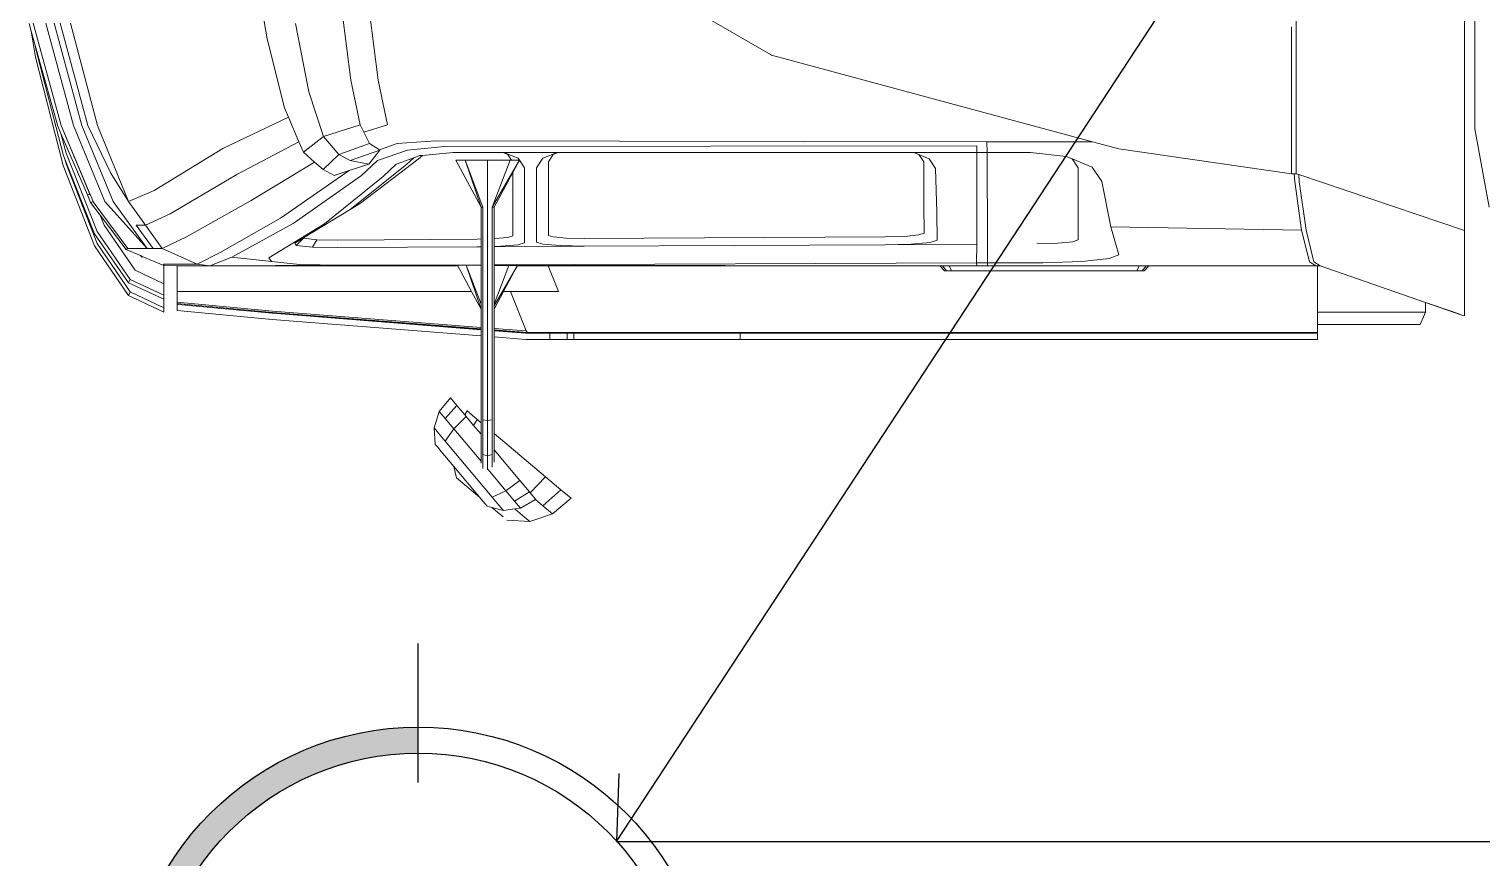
# Model space of a CAD drawing. Extents: x -28 to 131, y -33 to 63.
# Drawn here: x -6.558 to -4.328, y 25.375 to 26.647 of the extents above; entities that cross this region are included whole.
import ezdxf

# ---------------------------------------------------------------- set-up
doc = ezdxf.new("R2010")
doc.units = 0
doc.header["$LTSCALE"] = 10
doc.linetypes.add('CENTER', pattern=[2, 1.25, -0.25, 0.25, -0.25])
doc.linetypes.add('HIDDEN', pattern=[0.375, 0.25, -0.125])
for name, color, linetype in [('arq-carros', 8, 'Continuous'), ('arq-ejes-circulo', 1, 'Continuous'), ('arq-hatch', 252, 'Continuous'), ('arq-pared baja', 240, 'Continuous')]:
    doc.layers.add(name, color=color, linetype=linetype)

# ---------------------------------------------------------------- blocks, each defined once
blk = doc.blocks.new('Camion')
at = {"lineweight": 0}
for p, q in [((-1.0535, -7.168), (-1.1738, -7.1458)), ((-0.5543, -7.168), (-1.0535, -7.168)), ((-1.3407, -7.1839), (-1.3401, -7.1855)), ((-1.2095, -7.1839), (-1.3407, -7.1839)), ((-1.3401, -7.1855), (-1.3393, -7.1879)), ((-1.2636, -7.4052), (-1.3393, -7.1879)), ((-1.3393, -7.1879), (-1.3371, -7.1942)), ((-1.3371, -7.1942), (-1.3341, -7.2029)), ((-1.1237, -7.4383), (-1.2095, -7.1839)), ((-0.8809, -7.1839), (-1.2095, -7.1839)), ((-1.3198, -7.2439), (-1.3341, -7.2029)), ((-1.335, -7.2439), (-1.3536, -7.252)), ((-1.3198, -7.2439), (-1.335, -7.2439)), ((-1.335, -7.2439), (-1.335, -7.4093)), ((-1.2636, -7.4052), (-1.3198, -7.2439)), ((-1.3536, -7.252), (-1.3536, -7.4093)), ((-1.3672, -7.4093), (-1.3767, -7.4093)), ((-1.3767, -7.4093), (-1.3767, -8.2956)), ((-1.3663, -7.4093), (-1.3672, -7.4093)), ((-1.3672, -7.4093), (-1.3672, -8.2956)), ((-1.3663, -7.4093), (-1.3536, -7.4093)), ((-1.3663, -8.622), (-1.3663, -7.4093)), ((-1.335, -7.4093), (-1.3536, -7.4093)), ((-1.2636, -7.4093), (-1.335, -7.4093)), ((-1.2576, -7.4149), (-1.2636, -7.4052)), ((-1.2636, -7.4093), (-1.2636, -7.4052)), ((-1.2636, -7.4122), (-1.2636, -7.4093)), ((-1.2636, -7.4122), (-1.2576, -7.4218)), ((-1.2636, -7.6685), (-1.2636, -7.4122)), ((-1.2092, -7.4271), (-1.2576, -7.4149)), ((-1.2576, -7.4218), (-1.2092, -7.4341)), ((-1.1345, -7.4374), (-1.2092, -7.4271)), ((-1.2092, -7.4341), (-1.1345, -7.4444)), ((-1.2092, -7.4341), (-1.2039, -7.7265)), ((-1.1237, -7.4383), (-1.1345, -7.4374)), ((-1.1345, -7.4444), (-1.1223, -7.4454)), ((-1.1223, -7.4423), (-1.1237, -7.4383)), ((-1.1223, -7.4454), (-1.1223, -7.4423)), ((-1.1223, -7.4423), (-0.8592, -7.4423)), ((-1.1223, -7.4493), (-1.1223, -7.4454)), ((-1.0843, -7.7146), (-1.1223, -7.4493)), ((-1.0537, -7.4493), (-1.1223, -7.4493)), ((-1.0537, -7.4493), (-0.9185, -7.4493)), ((-1.0537, -7.4493), (-0.8968, -7.4493)), ((-1.2713, -7.6756), (-1.2636, -7.6685)), ((-1.2636, -7.6723), (-1.2636, -7.6685)), ((-1.2713, -7.6786), (-1.2636, -7.6723)), ((-1.2713, -7.6786), (-1.2713, -7.6756)), ((-1.2713, -7.6866), (-1.2713, -7.6786)), ((-1.2636, -7.683), (-1.2713, -7.6866)), ((-1.2713, -7.971), (-1.2713, -7.6866)), ((-1.2636, -7.683), (-1.2636, -7.6723)), ((-1.2636, -7.9159), (-1.2636, -7.683)), ((-1.247, -7.7142), (-1.2526, -7.7291)), ((-1.2039, -7.7265), (-1.247, -7.7142)), ((-1.0734, -7.7549), (-1.0843, -7.7146)), ((-1.2526, -7.7291), (-1.2569, -7.7712)), ((-1.2039, -7.7265), (-1.1345, -7.7404)), ((-1.1345, -7.7404), (-1.1121, -7.7551)), ((-1.1121, -7.7551), (-1.0995, -7.7861)), ((-1.0734, -7.9171), (-1.0734, -7.7549)), ((-0.9406, -8.2473), (-1.0734, -7.7549)), ((-1.2569, -7.7712), (-1.259, -7.831)), ((-1.2269, -7.7851), (-1.2239, -7.7769)), ((-1.1135, -7.7769), (-1.2239, -7.7769)), ((-1.1135, -7.7769), (-1.0995, -7.7861)), ((-1.2291, -7.8078), (-1.2269, -7.7851)), ((-1.0995, -7.7861), (-1.0958, -7.7951)), ((-1.0958, -7.7951), (-1.0899, -7.8498)), ((-1.2302, -7.8401), (-1.2291, -7.8078)), ((-1.259, -7.831), (-1.2593, -7.9158)), ((-1.0899, -7.8498), (-1.09, -7.9163)), ((-1.2593, -7.9158), (-1.2636, -7.9159)), ((-1.2636, -7.9323), (-1.2636, -7.9159)), ((-1.2593, -7.9158), (-1.2594, -7.9327)), ((-1.2307, -7.916), (-1.2593, -7.9158)), ((-1.09, -7.9163), (-1.2307, -7.916)), ((-1.09, -7.9163), (-1.09, -7.9164)), ((-1.0734, -7.9171), (-1.09, -7.9164)), ((-1.09, -7.9164), (-1.09, -7.9323)), ((-1.2636, -7.9323), (-1.2594, -7.9327)), ((-1.2636, -7.9323), (-1.2636, -7.9746)), ((-1.2594, -7.9327), (-1.262, -8.6734)), ((-1.2594, -7.9327), (-1.2308, -7.9324)), ((-1.2315, -8.0736), (-1.2308, -7.9324)), ((-1.2308, -7.9324), (-1.09, -7.9323)), ((-1.09, -8.0289), (-1.09, -7.9323)), ((-1.09, -7.9323), (-1.0797, -7.9323)), ((-1.0797, -7.9323), (-1.0806, -8.7496)), ((-1.072, -8.7625), (-1.0734, -7.9171)), ((-1.2713, -7.971), (-1.2636, -7.9746)), ((-1.2713, -7.979), (-1.2713, -7.971)), ((-1.2713, -7.979), (-1.2636, -7.9852)), ((-1.2713, -7.979), (-1.2713, -7.9819)), ((-1.2636, -7.9891), (-1.2713, -7.9819)), ((-1.2636, -7.9746), (-1.2636, -7.9852)), ((-1.2636, -7.9852), (-1.2636, -7.9892)), ((-1.2636, -8.1416), (-1.2636, -7.9891)), ((-1.2636, -7.9892), (-1.2636, -7.9891)), ((-1.2636, -7.9892), (-1.2633, -8.3186)), ((-1.2278, -8.0038), (-1.2305, -8.0331)), ((-1.2242, -7.9932), (-1.2278, -8.0038)), ((-1.1819, -7.9939), (-1.2242, -7.9932)), ((-1.1141, -7.9957), (-1.1819, -7.9939)), ((-1.0994, -8.0055), (-1.1141, -7.9957)), ((-1.09, -8.0289), (-1.0994, -8.0055)), ((-1.2185, -8.0432), (-1.2164, -8.0214)), ((-1.2164, -8.0214), (-1.2137, -8.0134)), ((-1.2137, -8.0134), (-1.1717, -8.0137)), ((-1.1717, -8.0137), (-1.1041, -8.0139)), ((-1.1041, -8.0139), (-1.0931, -8.0213)), ((-1.09, -8.029), (-1.0931, -8.0213)), ((-1.2305, -8.0331), (-1.2315, -8.0736)), ((-1.2194, -8.0736), (-1.2185, -8.0432)), ((-1.09, -8.029), (-1.09, -8.0289)), ((-1.0899, -8.5748), (-1.09, -8.029)), ((-1.2315, -8.0736), (-1.2337, -8.5353)), ((-1.2217, -8.5353), (-1.2194, -8.0736)), ((-1.2636, -8.1416), (-1.2634, -8.3186)), ((-1.2636, -8.1416), (-1.2636, -8.5901)), ((-0.9406, -8.2473), (-0.9395, -8.2493)), ((-0.9395, -8.2493), (-0.809, -8.4742)), ((-1.3672, -8.2956), (-1.3767, -8.2956)), ((-1.3767, -8.5509), (-1.3767, -8.2956)), ((-1.3672, -8.3608), (-1.3672, -8.2956)), ((-1.2634, -8.3186), (-1.2633, -8.3186)), ((-1.2634, -8.3186), (-1.2632, -8.4653)), ((-1.2633, -8.3186), (-1.2631, -8.4653)), ((-1.3672, -8.3608), (-1.3672, -8.3688)), ((-1.3672, -8.3688), (-1.3672, -8.3977)), ((-1.3672, -8.4108), (-1.3672, -8.3977)), ((-1.3672, -8.4108), (-1.3672, -8.4728)), ((-1.3672, -8.4743), (-1.3672, -8.4728)), ((-1.2632, -8.4653), (-1.2631, -8.4653)), ((-1.2632, -8.4653), (-1.2632, -8.5297)), ((-1.2631, -8.4653), (-1.2631, -8.5298)), ((-1.3672, -8.5509), (-1.3672, -8.4743)), ((-1.2631, -8.5298), (-1.2632, -8.5297)), ((-1.2632, -8.5297), (-1.2631, -8.6374)), ((-1.2631, -8.5298), (-1.263, -8.6373)), ((-1.2344, -8.6734), (-1.2337, -8.5353)), ((-1.2337, -8.5353), (-1.2328, -8.5718)), ((-1.2211, -8.5626), (-1.2217, -8.5353)), ((-1.6445, -8.5839), (-1.6206, -8.5552)), ((-1.6074, -8.5708), (-1.6206, -8.5552)), ((-1.3672, -8.5509), (-1.3767, -8.5509)), ((-1.3767, -8.5613), (-1.3767, -8.5509)), ((-1.3672, -8.5613), (-1.3767, -8.5613)), ((-1.3767, -8.588), (-1.3767, -8.5613)), ((-1.3672, -8.5514), (-1.3672, -8.5509)), ((-1.3672, -8.5518), (-1.3672, -8.5514)), ((-1.3672, -8.5613), (-1.3672, -8.5518)), ((-1.3672, -8.5613), (-1.3672, -8.588)), ((-1.2193, -8.5827), (-1.2211, -8.5626)), ((-1.6445, -8.5839), (-1.6564, -8.6185)), ((-1.6324, -8.5983), (-1.6445, -8.5839)), ((-1.6074, -8.5708), (-1.6324, -8.5983)), ((-1.5878, -8.5942), (-1.6074, -8.5708)), ((-1.3031, -8.5742), (-1.2636, -8.5901)), ((-1.3031, -8.5742), (-1.3031, -8.6479)), ((-1.2328, -8.5718), (-1.2305, -8.5985)), ((-1.217, -8.59), (-1.2193, -8.5827)), ((-1.0931, -8.5827), (-1.1041, -8.59)), ((-1.0987, -8.5985), (-1.0899, -8.5765)), ((-1.0899, -8.5748), (-1.0931, -8.5827)), ((-1.0899, -8.5765), (-1.0899, -8.5748)), ((-1.0899, -8.6582), (-1.0899, -8.5765)), ((-1.6227, -8.61), (-1.6324, -8.5983)), ((-1.5878, -8.5942), (-1.6122, -8.6179)), ((-1.5213, -8.6734), (-1.5878, -8.5942)), ((-1.5213, -8.6734), (-1.5878, -8.5942)), ((-1.3672, -8.588), (-1.3767, -8.588)), ((-1.3767, -8.6245), (-1.3767, -8.588)), ((-1.3672, -8.6192), (-1.3672, -8.588)), ((-1.2636, -8.6377), (-1.2636, -8.5901)), ((-1.2305, -8.5985), (-1.2273, -8.6082)), ((-1.217, -8.59), (-1.1041, -8.59)), ((-1.1135, -8.6082), (-1.0987, -8.5985)), ((-1.6542, -8.6535), (-1.6564, -8.6185)), ((-1.6471, -8.6295), (-1.6564, -8.6185)), ((-1.6471, -8.6295), (-1.6368, -8.6417)), ((-1.6227, -8.61), (-1.6356, -8.6328)), ((-1.6108, -8.6191), (-1.6249, -8.6418)), ((-1.6224, -8.6094), (-1.6227, -8.61)), ((-1.6122, -8.6179), (-1.6224, -8.6094)), ((-1.6108, -8.6191), (-1.6122, -8.6179)), ((-1.5935, -8.6337), (-1.6108, -8.6191)), ((-1.3728, -8.6734), (-1.3767, -8.6245)), ((-1.363, -8.6734), (-1.3672, -8.6192)), ((-1.3672, -8.6192), (-1.3672, -8.6245)), ((-1.3663, -8.622), (-1.3672, -8.6192)), ((-1.3633, -8.6734), (-1.3672, -8.6245)), ((-1.3662, -8.622), (-1.3663, -8.622)), ((-1.3662, -8.622), (-1.3622, -8.6734)), ((-1.3637, -8.6239), (-1.3662, -8.622)), ((-1.3636, -8.624), (-1.3637, -8.6239)), ((-1.3598, -8.6734), (-1.3636, -8.624)), ((-1.3031, -8.6479), (-1.3636, -8.624)), ((-1.2283, -8.6264), (-1.2314, -8.6362)), ((-1.2283, -8.6264), (-1.1135, -8.6264)), ((-1.1135, -8.6082), (-1.2273, -8.6082)), ((-1.1014, -8.6345), (-1.1135, -8.6264)), ((-1.6368, -8.6417), (-1.6393, -8.6589)), ((-1.6356, -8.6328), (-1.6368, -8.6417)), ((-1.6249, -8.6418), (-1.6356, -8.6328)), ((-1.6089, -8.6552), (-1.6249, -8.6418)), ((-1.5935, -8.6337), (-1.6089, -8.6552)), ((-1.5461, -8.6734), (-1.5935, -8.6337)), ((-1.5935, -8.6337), (-1.5461, -8.6734)), ((-1.263, -8.6376), (-1.3252, -8.6734)), ((-1.3225, -8.6734), (-1.263, -8.6508)), ((-1.3031, -8.6589), (-1.2636, -8.6377)), ((-1.3031, -8.6479), (-1.3031, -8.6589)), ((-1.2636, -8.6377), (-1.2631, -8.6374)), ((-1.2631, -8.6374), (-1.263, -8.6373)), ((-1.263, -8.6373), (-1.263, -8.6376)), ((-1.263, -8.6376), (-1.263, -8.6508)), ((-1.263, -8.6508), (-1.263, -8.6734)), ((-1.2314, -8.6362), (-1.2338, -8.6629)), ((-1.222, -8.672), (-1.2202, -8.652)), ((-1.2202, -8.652), (-1.2179, -8.6447)), ((-1.1204, -8.6447), (-1.2179, -8.6447)), ((-1.1739, -8.6763), (-1.1014, -8.6345)), ((-1.1204, -8.6447), (-1.1739, -8.6734)), ((-1.1014, -8.6488), (-1.1739, -8.6763)), ((-1.1014, -8.6345), (-1.1204, -8.6447)), ((-1.0987, -8.6362), (-1.1014, -8.6345)), ((-1.1014, -8.6465), (-1.1014, -8.6345)), ((-1.1014, -8.6465), (-1.0931, -8.652)), ((-1.1014, -8.6488), (-1.1014, -8.6465)), ((-1.1014, -8.6833), (-1.1014, -8.6488)), ((-1.0899, -8.6582), (-1.0987, -8.6362)), ((-1.0931, -8.652), (-1.0899, -8.6599)), ((-1.6492, -8.6595), (-1.6492, -8.6595)), ((-1.6347, -8.6767), (-1.6492, -8.6595)), ((-1.6311, -8.6658), (-1.6393, -8.6589)), ((-1.6393, -8.6589), (-1.6347, -8.6767)), ((-1.6189, -8.6761), (-1.6311, -8.6658)), ((-1.6089, -8.6552), (-1.6189, -8.6761)), ((-1.5763, -8.6825), (-1.6089, -8.6552)), ((-1.5651, -8.6734), (-1.5461, -8.6734)), ((-1.5213, -8.6734), (-1.5461, -8.6734)), ((-1.5461, -8.6734), (-1.5461, -8.6734)), ((-1.5213, -8.6734), (-1.5213, -8.6734)), ((-1.3728, -8.6734), (-1.5213, -8.6734)), ((-1.3728, -8.6734), (-1.3633, -8.6734)), ((-1.3633, -8.6734), (-1.363, -8.6734)), ((-1.363, -8.6734), (-1.3622, -8.6734)), ((-1.3622, -8.6734), (-1.3598, -8.6734)), ((-1.3598, -8.6734), (-1.3302, -8.6734)), ((-1.3302, -8.6734), (-1.3031, -8.6589)), ((-1.3252, -8.6734), (-1.3302, -8.6734)), ((-1.3225, -8.6734), (-1.3252, -8.6734)), ((-1.263, -8.6734), (-1.3225, -8.6734)), ((-1.262, -8.6734), (-1.263, -8.6734)), ((-1.2344, -8.6734), (-1.262, -8.6734)), ((-1.234, -8.6734), (-1.2344, -8.6734)), ((-1.2338, -8.6629), (-1.234, -8.6734)), ((-1.222, -8.6734), (-1.234, -8.6734)), ((-1.222, -8.6734), (-1.222, -8.672)), ((-1.1739, -8.6734), (-1.222, -8.6734)), ((-1.1739, -8.6734), (-1.1739, -8.6763)), ((-1.0899, -8.6599), (-1.0899, -8.6582)), ((-1.0899, -8.7359), (-1.0899, -8.6599)), ((-1.6347, -8.6767), (-1.6329, -8.6839)), ((-1.6329, -8.6839), (-1.6219, -8.6931)), ((-1.619, -8.6955), (-1.6219, -8.6931)), ((-1.5719, -8.735), (-1.619, -8.6955)), ((-1.619, -8.6955), (-1.5893, -8.7309)), ((-1.6189, -8.6761), (-1.5327, -8.7484)), ((-1.5769, -8.6833), (-1.5553, -8.6833)), ((-1.5533, -8.6904), (-1.5748, -8.6904)), ((-1.5533, -8.6763), (-1.573, -8.6763)), ((-1.5634, -8.6933), (-1.5666, -8.6933)), ((-1.5139, -8.7349), (-1.5634, -8.6933)), ((-1.5634, -8.6933), (-1.5223, -8.6933)), ((-1.5553, -8.6833), (-1.5533, -8.6763)), ((-1.5533, -8.6904), (-1.5553, -8.6833)), ((-1.5553, -8.6833), (-1.5013, -8.6833)), ((-1.5533, -8.6763), (-1.5002, -8.6763)), ((-1.5533, -8.6904), (-1.5002, -8.6904)), ((-1.5087, -8.7048), (-1.5223, -8.6933)), ((-1.5046, -8.6933), (-1.5223, -8.6933)), ((-1.4997, -8.6992), (-1.5046, -8.6933)), ((-1.4866, -8.7148), (-1.5046, -8.6933)), ((-1.5046, -8.6933), (-1.5046, -8.6933)), ((-1.5046, -8.6933), (-1.3713, -8.6933)), ((-1.5013, -8.6833), (-1.5002, -8.6763)), ((-1.5002, -8.6904), (-1.5013, -8.6833)), ((-1.5013, -8.6833), (-1.1014, -8.6833)), ((-1.5002, -8.6763), (-1.1739, -8.6763)), ((-1.5002, -8.6904), (-1.1739, -8.6904)), ((-1.346, -9.0139), (-1.3713, -8.6933)), ((-1.3713, -8.6933), (-1.3618, -8.6933)), ((-1.3365, -9.0135), (-1.3618, -8.6933)), ((-1.3618, -8.6933), (-1.3614, -8.6933)), ((-1.3365, -9.0135), (-1.3614, -8.6933)), ((-1.3614, -8.6933), (-1.3606, -8.6933)), ((-1.3606, -8.6933), (-1.3356, -9.0133)), ((-1.3606, -8.6933), (-1.3582, -8.6933)), ((-1.3331, -9.0132), (-1.3582, -8.6933)), ((-1.3582, -8.6933), (-1.3302, -8.6933)), ((-1.2629, -8.7162), (-1.3302, -8.6933)), ((-1.3302, -8.6933), (-1.3031, -8.7079)), ((-1.3225, -8.6933), (-1.3302, -8.6933)), ((-1.3225, -8.6933), (-1.2629, -8.716)), ((-1.263, -8.6933), (-1.3225, -8.6933)), ((-1.263, -8.6933), (-1.2629, -8.716)), ((-1.262, -8.6933), (-1.263, -8.6933)), ((-1.262, -8.6933), (-1.2628, -8.9082)), ((-1.2346, -8.6933), (-1.262, -8.6933)), ((-1.2345, -8.6933), (-1.2346, -8.6995)), ((-1.2346, -8.6995), (-1.2346, -8.6933)), ((-1.2345, -8.6933), (-1.2346, -8.6933)), ((-1.2225, -8.6933), (-1.2345, -8.6933)), ((-1.2226, -8.6994), (-1.2225, -8.6933)), ((-1.1739, -8.6933), (-1.2225, -8.6933)), ((-1.1739, -8.6933), (-1.1739, -8.6904)), ((-1.1014, -8.7179), (-1.1739, -8.6904)), ((-1.1014, -8.7321), (-1.1739, -8.6933)), ((-1.1739, -8.6933), (-1.1014, -8.7179)), ((-1.1014, -8.6833), (-1.1014, -8.7179)), ((-1.4953, -8.716), (-1.5139, -8.7349)), ((-1.4997, -8.6992), (-1.5087, -8.7048)), ((-1.4953, -8.716), (-1.5087, -8.7048)), ((-1.4866, -8.7148), (-1.4997, -8.6992)), ((-1.4926, -8.7182), (-1.4953, -8.716)), ((-1.4926, -8.7182), (-1.4866, -8.7148)), ((-1.478, -8.7305), (-1.4926, -8.7182)), ((-1.3031, -9.1597), (-1.3031, -8.7079)), ((-1.3031, -8.7079), (-1.2636, -8.7291)), ((-1.2629, -8.716), (-1.2629, -8.7162)), ((-1.2629, -8.7162), (-1.2629, -8.7294)), ((-1.2346, -8.6995), (-1.2358, -8.9133)), ((-1.2242, -8.9132), (-1.2226, -8.6994)), ((-1.1014, -8.7179), (-1.1014, -8.7321)), ((-1.5719, -8.735), (-1.5893, -8.7309)), ((-1.549, -8.7543), (-1.5719, -8.735)), ((-1.5327, -8.7484), (-1.5139, -8.7349)), ((-1.4979, -8.7484), (-1.5139, -8.7349)), ((-1.478, -8.7305), (-1.4979, -8.7484)), ((-1.4665, -8.7402), (-1.4872, -8.7574)), ((-1.4665, -8.7402), (-1.478, -8.7305)), ((-1.2636, -9.1096), (-1.2636, -8.7291)), ((-1.2636, -8.7291), (-1.263, -8.7294)), ((-1.263, -8.7294), (-1.2628, -8.9082)), ((-1.263, -8.7294), (-1.2629, -8.7294)), ((-1.2629, -8.7294), (-1.2628, -8.9082)), ((-1.0942, -8.7832), (-1.0899, -8.7359)), ((-1.5423, -8.7599), (-1.549, -8.7543)), ((-1.5379, -8.7636), (-1.5423, -8.7599)), ((-1.5123, -8.7655), (-1.5379, -8.7636)), ((-1.5205, -8.7587), (-1.5327, -8.7484)), ((-1.5123, -8.7655), (-1.5205, -8.7587)), ((-1.4872, -8.7574), (-1.5123, -8.7655)), ((-1.4872, -8.7574), (-1.4979, -8.7484)), ((-1.0806, -8.7496), (-1.0862, -8.8064)), ((-1.0762, -8.8223), (-1.072, -8.7625)), ((-1.0942, -8.7832), (-1.0999, -8.7896)), ((-1.0946, -8.7878), (-1.0942, -8.7832)), ((-1.1775, -8.894), (-1.1083, -8.8077)), ((-1.0999, -8.7896), (-1.1677, -8.8784)), ((-1.1083, -8.8077), (-1.0978, -8.7964)), ((-1.1077, -8.8236), (-1.0978, -8.7964)), ((-1.0862, -8.8064), (-1.1021, -8.8521)), ((-1.0978, -8.7964), (-1.0946, -8.7878)), ((-1.1267, -8.8436), (-1.1077, -8.8236)), ((-1.0858, -8.8491), (-1.0762, -8.8223)), ((-1.1991, -8.9335), (-1.1267, -8.8436)), ((-1.1021, -8.8521), (-1.125, -8.8769)), ((-1.0862, -8.8485), (-1.1077, -8.8657)), ((-1.0862, -8.8485), (-1.1021, -8.8942)), ((-1.0858, -8.8491), (-1.0862, -8.8485)), ((-1.0762, -8.8644), (-1.0858, -8.8491)), ((-1.0587, -8.8732), (-1.0471, -8.837)), ((-0.9787, -8.8512), (-1.0471, -8.837)), ((-0.8744, -8.8643), (-0.9787, -8.8512)), ((-1.1077, -8.8657), (-1.1176, -8.896)), ((-1.1021, -8.8942), (-1.1077, -8.8657)), ((-1.0931, -8.9114), (-1.0762, -8.8644)), ((-1.0587, -8.8732), (-1.0762, -8.8644)), ((-1.0471, -8.8791), (-1.0587, -8.8732)), ((-1.2208, -8.966), (-1.1775, -8.894)), ((-1.125, -8.8769), (-1.1986, -8.9817)), ((-1.1907, -9.0009), (-1.1176, -8.896)), ((-1.1677, -8.8784), (-1.1775, -8.894)), ((-1.1176, -8.896), (-1.125, -8.919)), ((-1.1021, -8.8942), (-1.0931, -8.9114)), ((-1.065, -8.9349), (-1.0471, -8.8791)), ((-0.9787, -8.8933), (-1.0471, -8.8791)), ((-0.8744, -8.9064), (-0.9787, -8.8933)), ((-1.2628, -8.9082), (-1.2636, -9.1096)), ((-1.2615, -8.9722), (-1.2628, -8.9082)), ((-1.2358, -8.9133), (-1.235, -8.952)), ((-1.2236, -8.9452), (-1.2242, -8.9132)), ((-1.125, -8.919), (-1.116, -8.9359)), ((-1.116, -8.9359), (-1.0931, -8.9114)), ((-1.065, -8.9349), (-1.0931, -8.9114)), ((-1.2513, -9.0191), (-1.1991, -8.9335)), ((-1.116, -8.9359), (-1.1044, -8.9489)), ((-1.0893, -8.966), (-1.065, -8.9349)), ((-0.9968, -8.9575), (-1.065, -8.9349)), ((-1.235, -8.952), (-1.2236, -8.9452)), ((-1.235, -8.952), (-1.2323, -8.9773)), ((-1.2214, -8.9659), (-1.2236, -8.9452)), ((-1.1044, -8.9489), (-1.1634, -9.0462)), ((-1.1044, -8.9489), (-1.0893, -8.966)), ((-0.8916, -8.9783), (-0.9968, -8.9575)), ((-1.2615, -8.9722), (-1.2571, -9.0148)), ((-1.1986, -8.9817), (-1.2507, -9.0759)), ((-1.2323, -8.9773), (-1.2214, -8.9659)), ((-1.2323, -8.9773), (-1.2288, -8.9793)), ((-1.2288, -8.9793), (-1.2208, -8.966)), ((-1.2208, -8.966), (-1.2214, -8.9659)), ((-1.0734, -8.9728), (-1.1235, -9.068)), ((-1.0893, -8.966), (-1.0734, -8.9728)), ((-1.0734, -8.9728), (-1.0353, -8.9891)), ((-1.2431, -9.0938), (-1.1907, -9.0009)), ((-1.0836, -9.0898), (-1.0353, -8.9891)), ((-1.0353, -8.9891), (-1.0213, -8.995)), ((-1.0213, -8.995), (-0.9151, -9.0218)), ((-1.346, -9.0139), (-1.3322, -9.1597)), ((-1.3365, -9.0135), (-1.3365, -9.0139)), ((-1.3365, -9.0139), (-1.3229, -9.158)), ((-1.3356, -9.0133), (-1.3218, -9.1598)), ((-1.3331, -9.0132), (-1.3194, -9.1598)), ((-1.2571, -9.0148), (-1.2513, -9.0191)), ((-1.2571, -9.0148), (-1.2507, -9.0759)), ((-0.9151, -9.0218), (-0.7751, -9.0452)), ((-1.1634, -9.0462), (-1.2191, -9.1454)), ((-1.2507, -9.0759), (-1.2636, -9.1096)), ((-1.1235, -9.068), (-1.1837, -9.1703)), ((-1.2613, -9.1289), (-1.2431, -9.0938)), ((-1.1483, -9.1951), (-1.0836, -9.0898)), ((-1.2636, -9.1096), (-1.2613, -9.1289)), ((-1.2636, -9.1096), (-1.2636, -9.1598)), ((-1.2613, -9.1289), (-1.2614, -9.1803)), ((-1.2613, -9.1289), (-1.2371, -9.1827)), ((-1.3227, -9.1597), (-1.3322, -9.1597)), ((-1.3227, -9.1597), (-1.3229, -9.158)), ((-1.3227, -9.1597), (-1.3218, -9.1598)), ((-1.3218, -9.1598), (-1.3194, -9.1598)), ((-1.3194, -9.1598), (-1.2636, -9.1598)), ((-1.3031, -9.1597), (-1.2636, -9.1598)), ((-1.2636, -9.1598), (-1.2636, -9.1609)), ((-1.2633, -9.1802), (-1.2636, -9.1609)), ((-1.2191, -9.1454), (-1.2371, -9.1827)), ((-1.3284, -9.1802), (-1.3348, -9.1802)), ((-1.3348, -9.1802), (-1.3091, -9.2345)), ((-1.3284, -9.1802), (-1.3038, -9.2318)), ((-1.3151, -9.1802), (-1.3284, -9.1802)), ((-1.2898, -9.2345), (-1.3151, -9.1802)), ((-1.3151, -9.1802), (-1.3088, -9.1802)), ((-1.2916, -9.1802), (-1.3088, -9.1802)), ((-1.3088, -9.1802), (-1.2845, -9.2318)), ((-1.2916, -9.1802), (-1.2703, -9.2243)), ((-1.2633, -9.1802), (-1.2916, -9.1802)), ((-1.2633, -9.1803), (-1.2633, -9.1802)), ((-1.2614, -9.1803), (-1.2633, -9.1803)), ((-1.2633, -9.1803), (-1.2613, -9.1805)), ((-1.2613, -9.1805), (-1.2633, -9.1803)), ((-1.2492, -9.2134), (-1.2633, -9.1803)), ((-1.2614, -9.1803), (-1.2613, -9.1805)), ((-1.2613, -9.1805), (-1.2613, -9.1805)), ((-1.2371, -9.1827), (-1.2371, -9.1968)), ((-1.2371, -9.1827), (-1.2011, -9.2085)), ((-1.1837, -9.1703), (-1.2011, -9.2085)), ((-1.2371, -9.1968), (-1.2371, -9.206)), ((-1.2011, -9.2229), (-1.2371, -9.1968)), ((-1.2371, -9.206), (-1.1652, -9.2582)), ((-1.2371, -9.206), (-1.2371, -9.2357)), ((-1.1652, -9.2709), (-1.2371, -9.206)), ((-1.2011, -9.2085), (-1.2011, -9.2229)), ((-1.2011, -9.2085), (-1.1652, -9.2343)), ((-1.1652, -9.2343), (-1.1483, -9.1951)), ((-1.3091, -9.2345), (-1.3038, -9.2318)), ((-1.3038, -9.2318), (-1.2294, -9.2827)), ((-1.2898, -9.2345), (-1.2845, -9.2318)), ((-1.2845, -9.2318), (-1.2113, -9.2827)), ((-1.2703, -9.2243), (-1.2015, -9.2717)), ((-1.2508, -9.2142), (-1.2507, -9.2142)), ((-1.2507, -9.2142), (-1.2492, -9.2134)), ((-1.2481, -9.2159), (-1.2507, -9.2142)), ((-1.2481, -9.2159), (-1.2492, -9.2134)), ((-1.2481, -9.2159), (-1.2387, -9.2378)), ((-1.233, -9.2867), (-1.3091, -9.2345)), ((-1.2148, -9.2867), (-1.2898, -9.2345)), ((-1.2387, -9.2378), (-1.2371, -9.2357)), ((-1.186, -9.2778), (-1.2387, -9.2378)), ((-1.2371, -9.2357), (-1.1655, -9.2886)), ((-1.1214, -9.2615), (-1.1652, -9.2343)), ((-1.1652, -9.2343), (-1.0484, -9.282)), ((-1.2015, -9.2717), (-1.186, -9.2778)), ((-1.1652, -9.2582), (-1.0484, -9.3063)), ((-1.0484, -9.319), (-1.1652, -9.2709)), ((-1.0484, -9.297), (-1.1214, -9.2615)), ((-1.233, -9.2867), (-1.1095, -9.3349)), ((-1.2294, -9.2827), (-1.107, -9.3303)), ((-1.2148, -9.2867), (-1.1001, -9.3321)), ((-1.2113, -9.2827), (-1.0907, -9.3303)), ((-1.1663, -9.2927), (-1.186, -9.2778)), ((-1.1652, -9.2889), (-1.1663, -9.2927)), ((-1.1663, -9.2927), (-1.1546, -9.2973)), ((-1.1655, -9.2886), (-1.1655, -9.2886)), ((-1.1655, -9.2886), (-1.1652, -9.2888)), ((-1.1652, -9.2889), (-1.1655, -9.2886)), ((-1.1652, -9.2888), (-1.1542, -9.2934)), ((-1.1542, -9.2935), (-1.1652, -9.2889)), ((-1.1546, -9.2972), (-1.1542, -9.2935)), ((-1.1546, -9.2972), (-1.1539, -9.2936)), ((-1.1546, -9.2973), (-1.1546, -9.2972)), ((-1.1546, -9.2973), (-1.0606, -9.3381)), ((-1.1542, -9.2934), (-1.0484, -9.3378)), ((-1.1539, -9.2936), (-1.1542, -9.2935)), ((-1.0484, -9.3378), (-1.1539, -9.2936)), ((-1.0484, -9.282), (-0.8913, -9.3237)), ((-0.8913, -9.3392), (-1.0484, -9.297)), ((-1.0484, -9.3063), (-0.8913, -9.3485)), ((-0.8913, -9.3612), (-1.0484, -9.319)), ((-1.1095, -9.3349), (-0.9432, -9.377)), ((-1.107, -9.3303), (-1.1001, -9.3321)), ((-1.1001, -9.3321), (-1.0931, -9.3349)), ((-1.0931, -9.3349), (-0.9293, -9.377)), ((-1.0907, -9.3303), (-1.0606, -9.3381)), ((-1.0606, -9.3381), (-1.0492, -9.343)), ((-0.9254, -9.3777), (-1.0492, -9.343)), ((-1.0484, -9.3378), (-0.8913, -9.3807)), ((-0.8913, -9.3807), (-1.0484, -9.3378)), ((-0.9432, -9.377), (-0.9037, -9.3837)), ((-0.9293, -9.377), (-0.9254, -9.3777)), ((-0.9037, -9.3837), (-0.9254, -9.3777)), ((-0.8919, -9.3871), (-0.9037, -9.3837))]:
    blk.add_line(p, q, dxfattribs=at)
blk = doc.blocks.new('*U99')
at = {"linetype": 'Continuous'}
h = blk.add_hatch(color=251, dxfattribs=at)
h.paths.add_polyline_path([(0.16434, 0.326), (0.18034, 0.326, -0.414214), (0, 0.14566), (0, 0.16166, 0.414214)])
h.paths.add_polyline_path([(-0.16434, 0.326), (-0.18034, 0.326, -0.414214), (0, 0.50634), (0, 0.49034, 0.414214)])
for p, q in [((0, 0.5577), (0, 0.47242)), ((0, 0.54322), (0, 0.45794)), ((-0.14642, 0.326), (-0.2317, 0.326)), ((0.14642, 0.326), (0.2317, 0.326)), ((0, 0.17959), (0, 0.0943))]:
    blk.add_line(p, q, dxfattribs=at)
at = {"linetype": 'CENTER', "ltscale": 0.7}
blk.add_line((0, 0.14566), (0, 0.14566), dxfattribs=at)
at = {"linetype": 'Continuous'}
for radius in [0.18034, 0.16434]:
    blk.add_circle((0, 0.326), radius, dxfattribs=at)

msp = doc.modelspace()

# ---------------------------------------------------------------- linework, layer by layer
at = {"layer": 'arq-hatch', "linetype": 'HIDDEN'}
msp.add_lwpolyline([(-0.675, 25.4), (-0.675, 33), (-5.3947, 33), (-5.6557, 25.4)], close=True, dxfattribs=at)
at = {"layer": 'arq-pared baja', "color": 8}
msp.add_line((-5.6557, 25.4), (-0.675, 33), dxfattribs=at)

# ---------------------------------------------------------------- block references
at = {"layer": 'arq-carros', "xscale": -1, "rotation": 270}
msp.add_blockref('Camion', (2.8295, 27.5477), dxfattribs=at)
at = {"layer": 'arq-ejes-circulo', "xscale": 2.5, "yscale": 2.5, "zscale": 2.5, "rotation": 180}
msp.add_blockref('*U99', (-5.9601, 25.94), dxfattribs=at)

doc.saveas('drawing.dxf')
